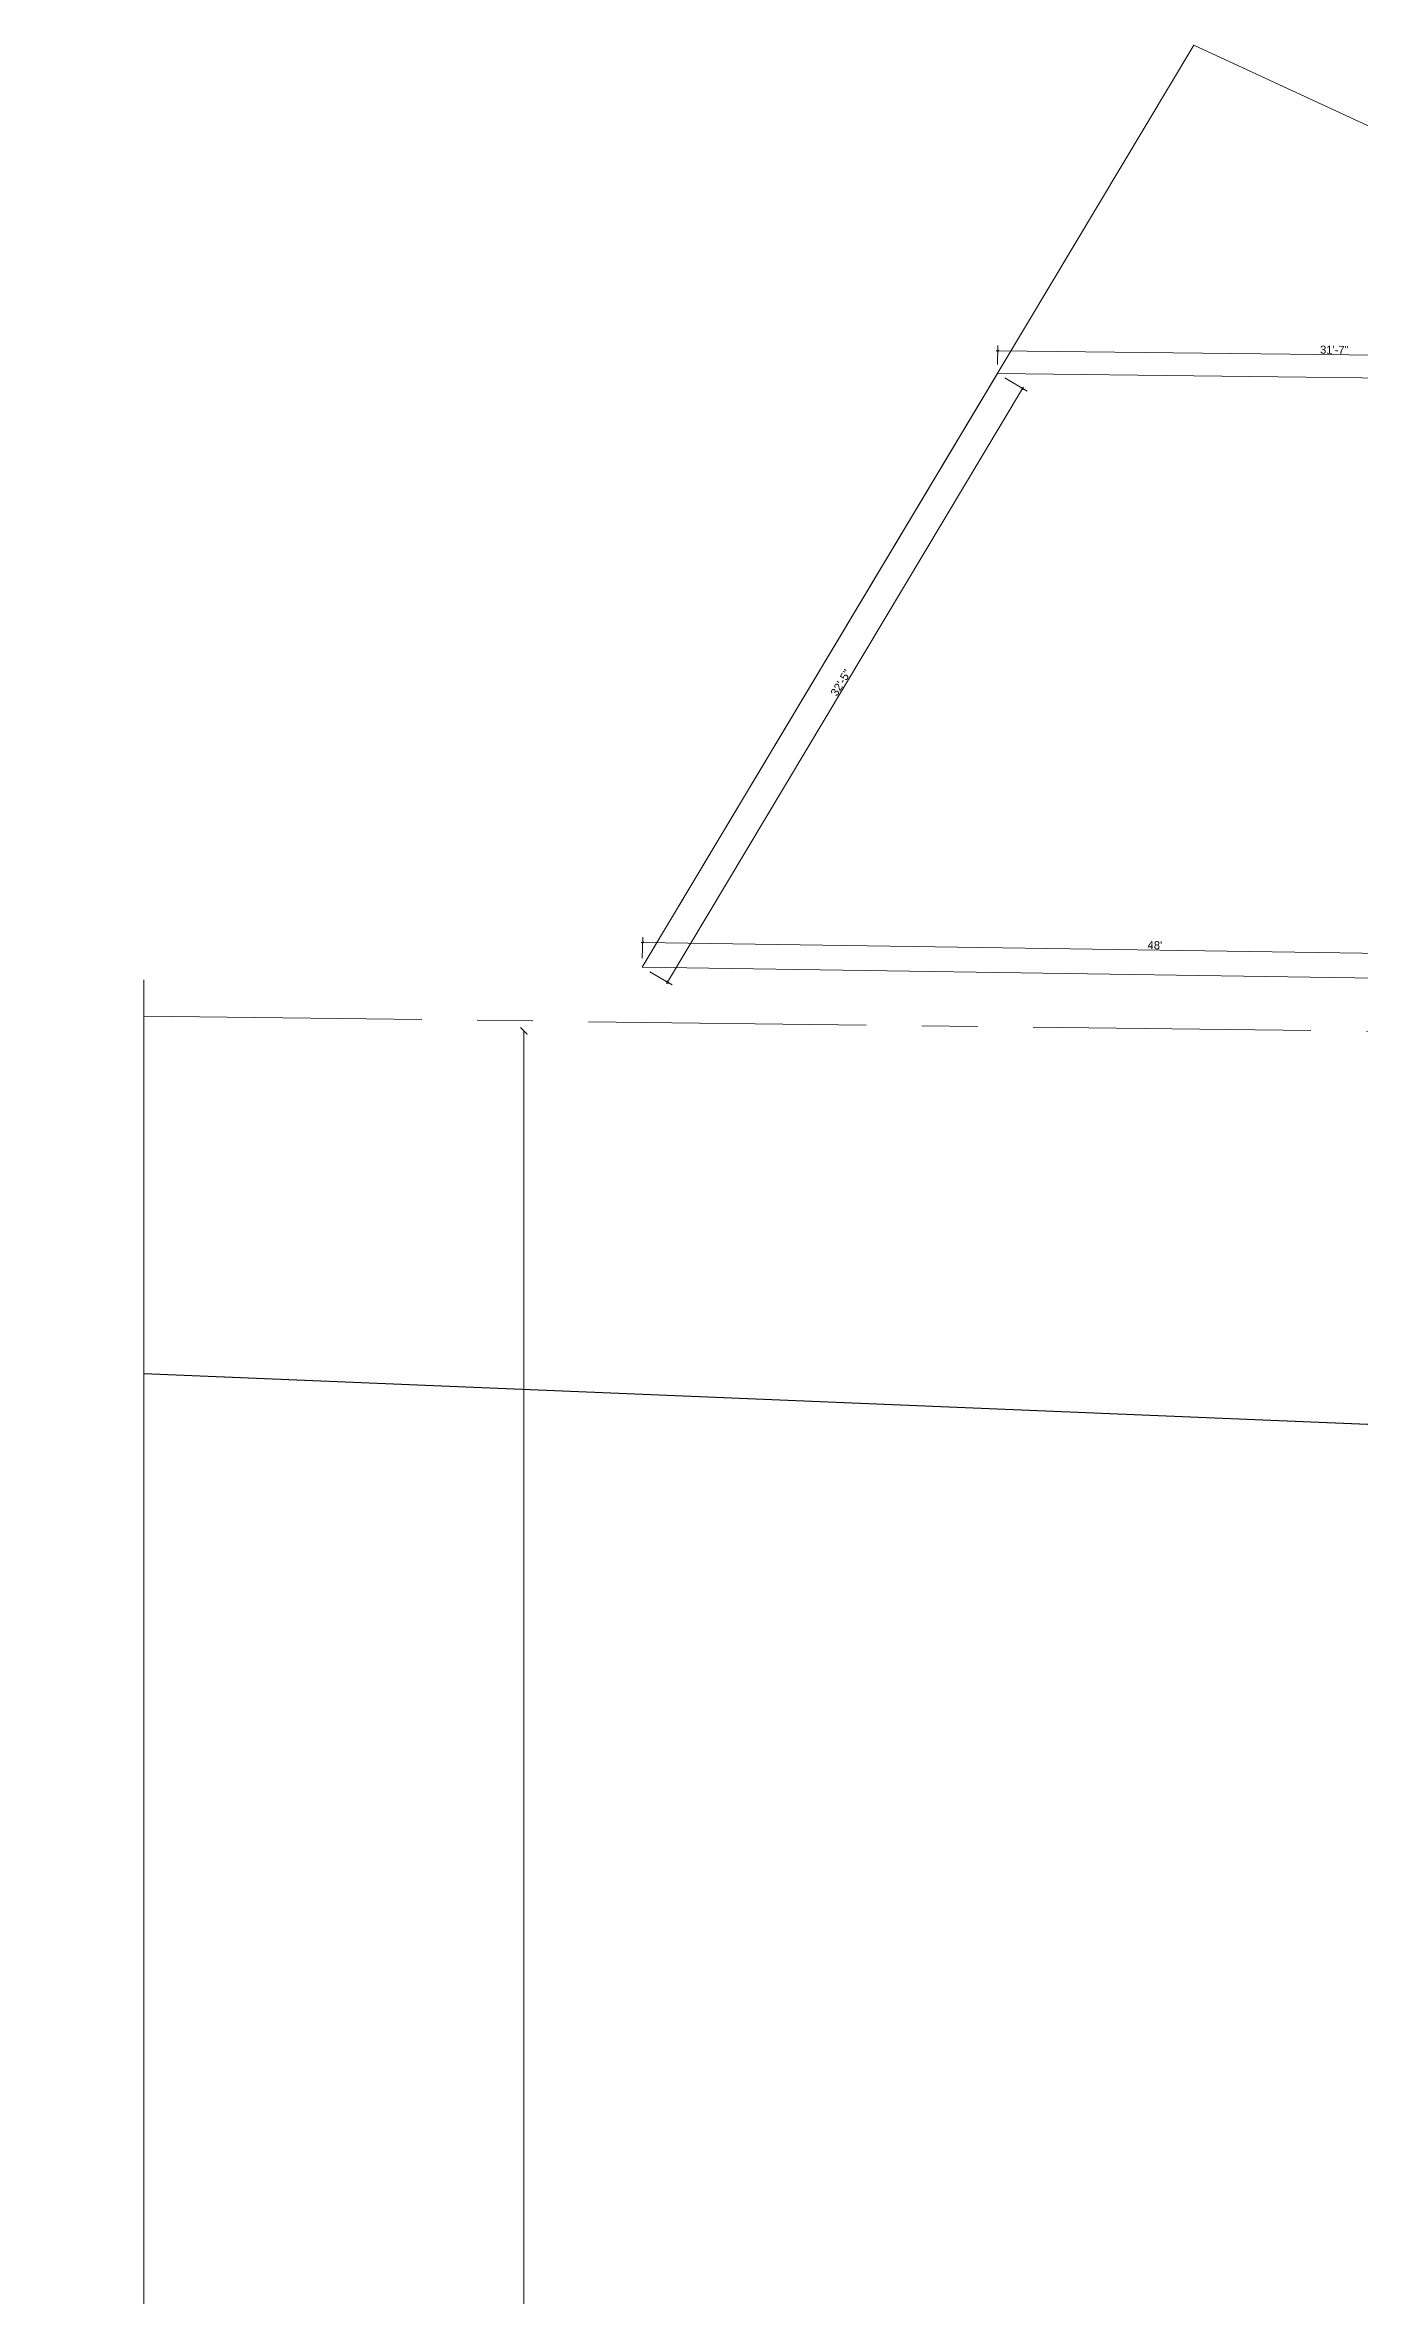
# Model space of a CAD drawing. Header units: inches. Extents: x 4069 to 291496, y -47643 to 12535.
# Drawn here: x 105654 to 106394, y -13318 to -12052 of the extents above; entities that cross this region are included whole.
import ezdxf

# ---------------------------------------------------------------- set-up
doc = ezdxf.new("R2010")
doc.units = ezdxf.units.IN
doc.header["$LTSCALE"] = 5
doc.header["$MEASUREMENT"] = 0
doc.linetypes.add('CENTER', pattern=[2, 1.25, -0.25, 0.25, -0.25])
doc.layers.add('A-WALL', color=7, linetype='Continuous', lineweight=9)
doc.layers.add('DOOR', color=62, linetype='Continuous', lineweight=0)
doc.layers.add('DIM', color=5, linetype='Continuous')
doc.layers.add('dim line', color=7, linetype='Continuous', lineweight=15, true_color=0xfab2b2)
doc.styles.get("Standard").update_dxf_attribs({"font": 'arial.ttf'})
doc.styles.add('tt', font='stylu.ttf', dxfattribs={"height": 8})
doc.dimstyles.new('Copy(2) of STANDARD', dxfattribs={"dimtxt": 2, "dimasz": 4, "dimexe": 0, "dimexo": 0, "dimgap": 2, "dimtad": 1, "dimdec": 0, "dimzin": 0, "dimdsep": 46, "dimlunit": 3, "dimtxsty": 'tt', "dimblk": 'ARCHTICK', "dimcen": 0.0505, "dimse1": 1, "dimse2": 1, "dimclrd": 5, "dimclre": 5, "dimclrt": 7, "dimadec": 1, "dimazin": 0, "dimtm": 1e-09, "dimtfac": 1, "dimtdec": 0, "dimtofl": 0, "dimtmove": 1, "dimatfit": 3, "dimfxl": 1, "dimtolj": 2, "dimtzin": 0, "dimlwd": 13, "dimarcsym": 0})
doc.dimstyles.new('Standard$0', dxfattribs={"dimtxt": 6, "dimasz": 4, "dimexe": 3, "dimexo": 6, "dimgap": 3, "dimtad": 1, "dimdec": 1, "dimzin": 0, "dimdsep": 46, "dimlunit": 4, "dimtxsty": 'Standard', "dimcen": 0.09, "dimclrd": 6, "dimclre": 6, "dimclrt": 7, "dimadec": 0, "dimazin": 0, "dimtfac": 1, "dimtdec": 1, "dimtix": 1, "dimtofl": 0, "dimtmove": 1, "dimatfit": 3, "dimfxl": 1, "dimtolj": 1, "dimtzin": 0, "dimlwd": 18, "dimlwe": 18, "dimarcsym": 0})

# ---------------------------------------------------------------- blocks, each defined once
blk = doc.blocks.new('_ArchTick')
at = {"color": 0, "linetype": 'ByBlock', "const_width": 0.15}
blk.add_lwpolyline([(-0.5, -0.5), (0.5, 0.5)], dxfattribs=at)
blk = doc.blocks.new('*D2831')
at = {"layer": 'Defpoints', "color": 0, "ltscale": 5, "transparency": 16777216}
for p in [(106379.5, -12606.7), (105923.7, -14574.5), (106355.2, -14574.5)]:
    blk.add_point(p, dxfattribs=at)
at = {"layer": 'DIM', "color": 5, "lineweight": 13, "ltscale": 5, "transparency": 16777216}
blk.add_line((105923.7, -12606.7), (105923.7, -14574.5), dxfattribs=at)
at = {"layer": 'DIM', "color": 5, "lineweight": 13, "ltscale": 5, "transparency": 16777216, "xscale": 4, "yscale": 4, "zscale": 4}
for p, rotation in [((105923.7, -12606.7), 90), ((105923.7, -14574.5), 270)]:
    blk.add_blockref('_ArchTick', p, dxfattribs=dict(at, rotation=rotation))
at = {"layer": 'DIM', "color": 7, "ltscale": 5, "transparency": 16777216, "insert": (105917.5, -13590.6), "char_height": 8, "attachment_point": 5, "rotation": 90, "style": 'tt'}
blk.add_mtext("\\A2;164'", dxfattribs=at)
blk = doc.blocks.new('oblique')
at = {"color": 0, "lineweight": -2}
blk.add_line((0.25, 0.25), (-0.25, -0.25), dxfattribs=at)
at = {"layer": 'dim line', "lineweight": 9}
for p, q in [((-0.4375, 0), (0.4375, 0)), ((0, 0.4375), (0, -0.4375))]:
    blk.add_line(p, q, dxfattribs=at)
blk = doc.blocks.new('*D2827')
at = {"layer": 'A-WALL', "color": 47, "lineweight": 0, "ltscale": 5, "transparency": 16777216}
for p, q in [((106190, -12232), (106190.1, -12221.2)), ((106568.5, -12236.5), (106568.6, -12225.7))]:
    blk.add_line(p, q, dxfattribs=at)
at = {"layer": 'A-WALL', "color": 33, "lineweight": 0, "ltscale": 5, "transparency": 16777216}
blk.add_line((106568.6, -12228.7), (106190.1, -12224.2), dxfattribs=at)
at = {"layer": 'Defpoints', "color": 0, "ltscale": 5, "transparency": 16777216}
for p in [(106190.1, -12224.2), (106189.9, -12237, -58.2), (106568.4, -12241.5, -58.2)]:
    blk.add_point(p, dxfattribs=at)
at = {"layer": 'A-WALL', "color": 33, "lineweight": 0, "ltscale": 5, "transparency": 16777216, "xscale": 2, "yscale": 2, "zscale": 2}
for p, rotation in [((106190.1, -12224.2), 179.3189926732725), ((106568.6, -12228.7), 359.3189926732724)]:
    blk.add_blockref('oblique', p, dxfattribs=dict(at, rotation=rotation))
at = {"layer": 'A-WALL', "color": 7, "ltscale": 5, "transparency": 16777216, "insert": (106379.4, -12223.7), "char_height": 4.5, "attachment_point": 5, "rotation": 359.319}
blk.add_mtext('\\A1;31\'-7"', dxfattribs=at)
blk = doc.blocks.new('_OBLIQUE')
at = {"color": 0, "linetype": 'ByBlock'}
blk.add_line((-0.5, -0.5), (0.5, 0.5), dxfattribs=at)
blk = doc.blocks.new('*D2828')
at = {"layer": 'A-WALL', "color": 33, "lineweight": 0, "ltscale": 5, "transparency": 16777216}
blk.add_line((106204.1, -12245.5), (106004.4, -12579.3), dxfattribs=at)
at = {"layer": 'A-WALL', "color": 47, "lineweight": 0, "ltscale": 5, "transparency": 16777216}
for p, q in [((106194.2, -12239.5), (106206.7, -12247)), ((105994.6, -12573.4), (106007, -12580.8))]:
    blk.add_line(p, q, dxfattribs=at)
at = {"layer": 'Defpoints', "color": 0, "ltscale": 5, "transparency": 16777216}
for p in [(106189.9, -12237, -58.2), (105990.3, -12570.8, -58.2), (106004.4, -12579.3)]:
    blk.add_point(p, dxfattribs=at)
at = {"layer": 'A-WALL', "color": 33, "lineweight": 0, "ltscale": 5, "transparency": 16777216, "xscale": 2, "yscale": 2, "zscale": 2}
for p, rotation in [((106204.1, -12245.5), 59.11731704924701), ((106004.4, -12579.3), 239.117317049247)]:
    blk.add_blockref('oblique', p, dxfattribs=dict(at, rotation=rotation))
at = {"layer": 'A-WALL', "color": 7, "ltscale": 5, "transparency": 16777216, "insert": (106101.9, -12410.9), "char_height": 4.5, "attachment_point": 5, "rotation": 59.1173}
blk.add_mtext('\\A1;32\'-5"', dxfattribs=at)
blk = doc.blocks.new('*D2829')
at = {"layer": 'A-WALL', "color": 47, "lineweight": 0, "ltscale": 5, "transparency": 16777216}
for p, q in [((105990.3, -12565.8), (105990.5, -12553.9)), ((106566.3, -12574.5), (106566.5, -12562.6))]:
    blk.add_line(p, q, dxfattribs=at)
at = {"layer": 'A-WALL', "color": 33, "lineweight": 0, "ltscale": 5, "transparency": 16777216}
blk.add_line((105990.5, -12556.9), (106566.4, -12565.6), dxfattribs=at)
at = {"layer": 'Defpoints', "color": 0, "ltscale": 5, "transparency": 16777216}
for p in [(105990.3, -12570.8, -58.2), (106566.4, -12565.6), (106566.2, -12579.5, -58.2)]:
    blk.add_point(p, dxfattribs=at)
at = {"layer": 'A-WALL', "color": 33, "lineweight": 0, "ltscale": 5, "transparency": 16777216, "xscale": 2, "yscale": 2, "zscale": 2}
for p, rotation in [((105990.5, -12556.9), 179.1401444559383), ((106566.4, -12565.6), 359.1401444559383)]:
    blk.add_blockref('oblique', p, dxfattribs=dict(at, rotation=rotation))
at = {"layer": 'A-WALL', "color": 7, "ltscale": 5, "transparency": 16777216, "insert": (106278.5, -12558.5), "char_height": 4.5, "attachment_point": 5, "rotation": 359.1401}
blk.add_mtext("\\A1;48'", dxfattribs=at)

msp = doc.modelspace()

# ---------------------------------------------------------------- linework, layer by layer
msp.add_line((105710.0287, -12799.24958, -31.2793), (107036.78321, -12854.2243, -59.12383))
at = {"layer": 'A-WALL', "linetype": 'CENTER', "ltscale": 25}
msp.add_line((105710.0287, -12598.4223), (107048.90443, -12614.91624), dxfattribs=at)
at = {"layer": 'A-WALL', "ltscale": 5, "elevation": -58.16904}
msp.add_lwpolyline([(106300.39283, -12052.28361), (105990.26731, -12570.82119), (106566.20245, -12579.46508), (106865.37514, -12579.46508), (106980.33013, -12399.13271), (106704.23624, -12244.06411), (106580.87116, -12182.13428)], close=True, dxfattribs=at)
at = {"layer": 'A-WALL', "linetype": 'Continuous', "ltscale": 5, "elevation": -31.2793}
msp.add_lwpolyline([(105710.0287, -12577.94898), (105710.0287, -13553.81946), (105654.43898, -13582.75528), (105763.70192, -13583.00528), (105710.0287, -13611.61426), (105710.0287, -14566.57163)], dxfattribs=at)
at = {"layer": 'DOOR', "lineweight": 13, "elevation": -58.16904}
msp.add_lwpolyline([(105990.26731, -12570.82119), (106566.20245, -12579.46508), (106568.40928, -12241.47228), (106189.93396, -12236.97358)], close=True, dxfattribs=at)

# ---------------------------------------------------------------- dimensions: what is measured, and where the dimension line sits
at = {"layer": 'A-WALL', "ltscale": 5}
for p1, p2, distance, picture, middle in [((106568.40928, -12241.47228, -58.16904), (106189.93396, -12236.97358, -58.16904), -12.74121, '*D2827', (106379.35633, -12223.6837)), ((106189.93396, -12236.97358, -58.16904), (105990.26731, -12570.82119, -58.16904), 16.52111, '*D2828', (106101.87713, -12410.94064)), ((105990.26731, -12570.82119, -58.16904), (106566.20245, -12579.46508, -58.16904), 13.87952, '*D2829', (106278.48515, -12558.46791))]:
    dim = msp.add_aligned_dim(p1=p1, p2=p2, distance=distance, dimstyle='Standard$0', override={"dimtxt": 4.5, "dimasz": 2, "dimexo": 5, "dimgap": 0.5, "dimdec": 0, "dimzin": 12, "dimpost": '\\X', "dimblk": 'oblique', "dimcen": 3, "dimclrd": 33, "dimclre": 47, "dimtfac": 0.5, "dimtdec": 0, "dimfxl": 3, "dimlwd": 0, "dimlwe": 0}, dxfattribs=at)
    dim.commit()
    dim.dimension.update_dxf_attribs({"geometry": picture, "text_midpoint": middle})
at = {"layer": 'DIM', "ltscale": 5}
dim = msp.add_linear_dim(base=(105923.70536, -14574.51995), p1=(106379.46656, -12606.66927), p2=(106355.22413, -14574.51995), angle=90, dimstyle='Copy(2) of STANDARD', dxfattribs=at)
dim.commit()
dim.dimension.update_dxf_attribs({"geometry": '*D2831', "text_midpoint": (105917.52673, -13590.59461)})

doc.saveas('drawing.dxf')
